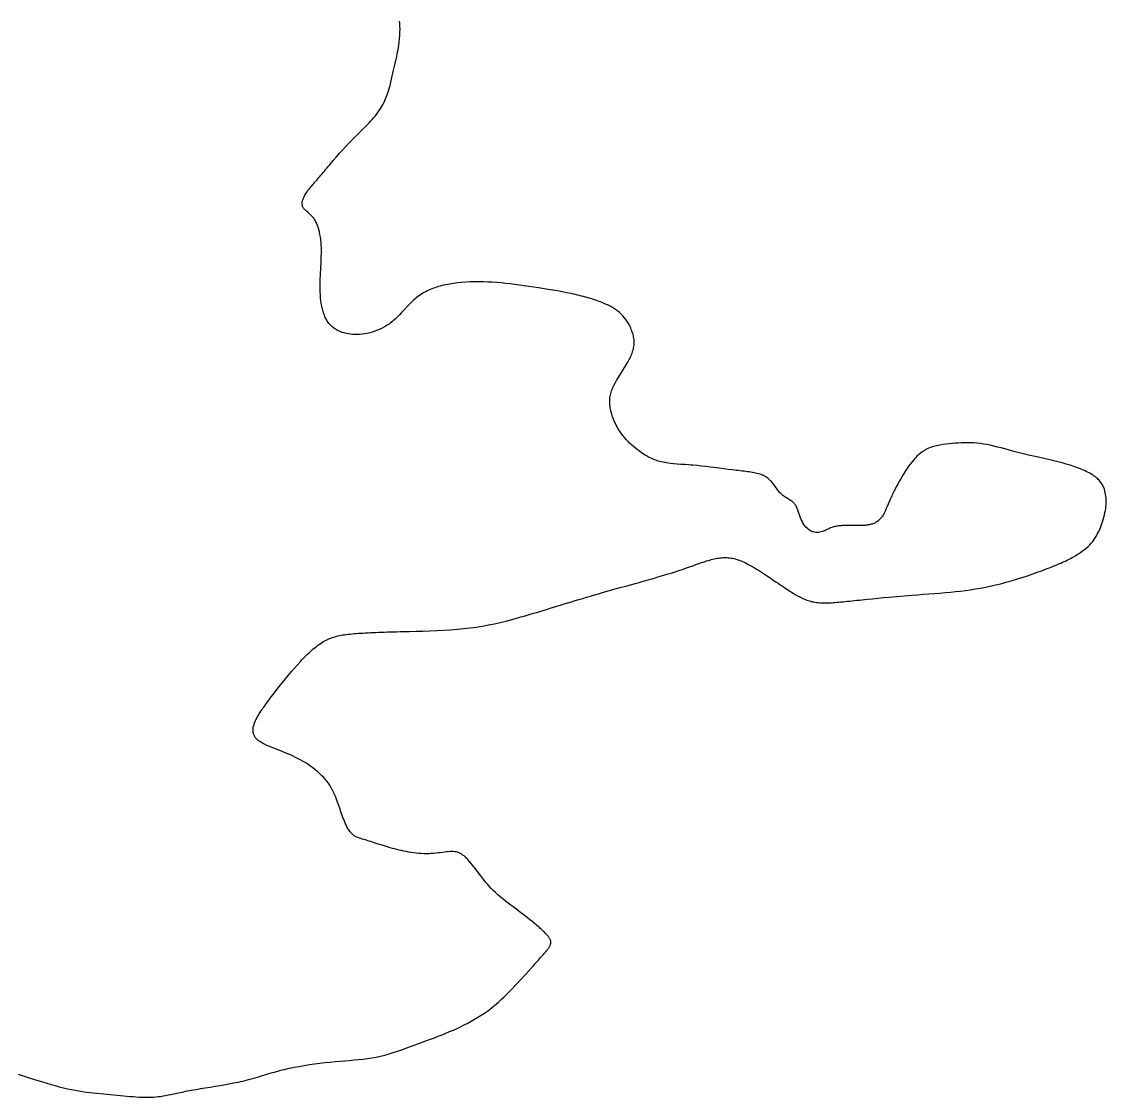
# Model space of a CAD drawing. Header units: millimetres. Extents: x -2658 to 4982, y -923 to 8636.
# Drawn here: x 1313 to 4982, y 217 to 3856 of the extents above; entities that cross this region are included whole.
import ezdxf

# ---------------------------------------------------------------- set-up
doc = ezdxf.new("R2010")
doc.units = ezdxf.units.MM
doc.layers.add('174', color=7, linetype='Continuous')

msp = doc.modelspace()

# ---------------------------------------------------------------- linework, layer by layer
at = {"layer": '174', "elevation": 174}
msp.add_lwpolyline([(1300.9, 296.1), (1328.4, 287.1), (1356.1, 278.1), (1384.2, 269.3), (1398.4, 265), (1412.5, 260.9), (1426.5, 257), (1440.4, 253.3), (1454.2, 249.8), (1467.8, 246.6), (1481.2, 243.7), (1494.2, 241.1), (1507, 238.9), (1519.5, 236.9), (1531.8, 235.2), (1543.9, 233.7), (1555.8, 232.4), (1567.5, 231.2), (1590.7, 229), (1613.7, 226.9), (1636.4, 224.7), (1647.5, 223.6), (1658.5, 222.5), (1669.3, 221.5), (1679.8, 220.5), (1690, 219.7), (1699.8, 218.9), (1709.2, 218.3), (1718.3, 217.8), (1726.9, 217.5), (1735.3, 217.4), (1743.4, 217.5), (1751.4, 217.7), (1759.3, 218.1), (1767.1, 218.8), (1775.1, 219.6), (1783.2, 220.7), (1791.4, 222), (1800, 223.6), (1808.9, 225.3), (1818.2, 227.3), (1823.1, 228.3), (1828.1, 229.4), (1833.2, 230.5), (1838.5, 231.7), (1844, 232.8), (1849.6, 234), (1855.4, 235.2), (1861.5, 236.5), (1867.7, 237.7), (1874.1, 239), (1880.7, 240.3), (1887.6, 241.5), (1894.7, 242.8), (1902.1, 244.1), (1909.7, 245.4), (1917.5, 246.7), (1925.5, 248), (1933.7, 249.3), (1950.5, 252), (1967.6, 254.7), (1985.1, 257.6), (2002.5, 260.6), (2019.9, 263.8), (2036.9, 267.1), (2045.3, 268.9), (2053.5, 270.7), (2061.6, 272.5), (2069.5, 274.5), (2077.2, 276.4), (2084.8, 278.5), (2099.7, 282.6), (2114.2, 286.9), (2142.8, 295.5), (2157.2, 299.8), (2171.7, 304), (2186.6, 308.1), (2194.3, 310), (2202, 312), (2209.9, 313.8), (2218, 315.6), (2226.2, 317.3), (2234.5, 319), (2251.5, 322.2), (2268.8, 325.2), (2286.3, 327.9), (2303.9, 330.4), (2321.5, 332.7), (2339, 334.8), (2356.2, 336.6), (2373.2, 338.3), (2389.8, 339.8), (2405.9, 341.2), (2421.8, 342.5), (2437.4, 343.9), (2452.7, 345.4), (2467.7, 347), (2482.6, 348.9), (2497.4, 351.1), (2512.1, 353.7), (2526.7, 356.8), (2541.2, 360.4), (2555.7, 364.3), (2570.2, 368.7), (2584.5, 373.3), (2598.8, 378.2), (2613, 383.2), (2641.1, 393.6), (2654.9, 398.9), (2668.6, 404), (2682.2, 409.1), (2695.7, 414.1), (2709, 419.1), (2722.1, 424.2), (2735.1, 429.3), (2748, 434.4), (2760.7, 439.7), (2773.3, 445.1), (2785.7, 450.6), (2798, 456.3), (2810.1, 462.3), (2822, 468.4), (2833.7, 474.7), (2845.2, 481.3), (2856.4, 488), (2867.4, 494.9), (2878.1, 502.1), (2888.5, 509.4), (2898.6, 516.9), (2908.4, 524.6), (2917.9, 532.5), (2927.2, 540.7), (2936.3, 549), (2945.3, 557.6), (2954.2, 566.4), (2963.1, 575.4), (2972.1, 584.7), (2981.1, 594.3), (2990.3, 604.1), (2999.6, 614.1), (3018.3, 634.4), (3027.5, 644.5), (3036.5, 654.4), (3045.2, 663.9), (3049.4, 668.6), (3053.4, 673.1), (3057.4, 677.5), (3061.2, 681.8), (3064.9, 685.9), (3068.4, 689.9), (3071.7, 693.6), (3074.9, 697.2), (3077.9, 700.6), (3080.7, 703.8), (3083.3, 706.9), (3085.7, 709.8), (3088, 712.6), (3090.1, 715.2), (3092.1, 717.7), (3093.9, 720.1), (3095.5, 722.4), (3096.9, 724.5), (3098.2, 726.6), (3099.4, 728.6), (3100.4, 730.6), (3101.2, 732.5), (3101.9, 734.3), (3102.4, 736.1), (3102.8, 737.8), (3103, 739.5), (3103.1, 741.3), (3103.1, 743), (3102.9, 744.7), (3102.6, 746.4), (3102.1, 748.1), (3101.5, 749.8), (3100.8, 751.5), (3099.9, 753.3), (3098.8, 755.1), (3097.7, 756.9), (3096.4, 758.8), (3094.9, 760.7), (3093.4, 762.6), (3091.7, 764.6), (3089.8, 766.7), (3087.8, 768.8), (3085.7, 771), (3083.5, 773.2), (3081.1, 775.6), (3078.6, 778), (3075.9, 780.5), (3073.2, 783.1), (3070.3, 785.8), (3067.3, 788.5), (3064.1, 791.4), (3060.9, 794.2), (3054, 800.2), (3046.8, 806.4), (3039.2, 812.8), (3031.2, 819.3), (3022.8, 826), (3014.2, 832.8), (3005.2, 839.6), (2996.1, 846.5), (2986.7, 853.4), (2967.9, 867.3), (2958.5, 874.4), (2949.3, 881.4), (2940.4, 888.5), (2931.7, 895.6), (2923.4, 902.7), (2915.6, 909.8), (2908.2, 916.9), (2901.3, 924.1), (2894.8, 931.2), (2888.5, 938.4), (2882.5, 945.6), (2876.8, 952.8), (2865.7, 967.2), (2854.7, 981.6), (2843.8, 995.9), (2838.3, 1002.7), (2832.9, 1009.4), (2827.6, 1015.6), (2822.3, 1021.5), (2819.6, 1024.3), (2817, 1026.9), (2814.5, 1029.4), (2811.9, 1031.7), (2809.4, 1033.9), (2806.9, 1036), (2804.5, 1037.8), (2802.1, 1039.5), (2799.7, 1041), (2797.3, 1042.4), (2794.9, 1043.6), (2792.5, 1044.6), (2790.2, 1045.6), (2787.8, 1046.4), (2782.9, 1047.6), (2778, 1048.4), (2772.9, 1048.8), (2767.5, 1048.9), (2762, 1048.6), (2756.1, 1048.2), (2749.8, 1047.5), (2743.3, 1046.7), (2736.4, 1045.8), (2729.3, 1044.9), (2721.9, 1044), (2714.2, 1043.1), (2706.4, 1042.4), (2698.3, 1041.8), (2690.1, 1041.4), (2681.8, 1041.3), (2673.3, 1041.4), (2664.8, 1041.8), (2656.2, 1042.5), (2647.6, 1043.3), (2639, 1044.4), (2630.5, 1045.6), (2622, 1047), (2613.7, 1048.5), (2605.5, 1050.2), (2597.5, 1051.9), (2589.7, 1053.7), (2582, 1055.6), (2574.6, 1057.5), (2567.2, 1059.5), (2560, 1061.6), (2546, 1065.8), (2532.3, 1070), (2519, 1074.3), (2506, 1078.5), (2499.7, 1080.5), (2493.6, 1082.5), (2487.6, 1084.4), (2481.7, 1086.2), (2476.1, 1088), (2470.7, 1089.6), (2465.4, 1091.2), (2460.4, 1092.7), (2455.6, 1094.3), (2451, 1095.9), (2446.6, 1097.8), (2442.3, 1100), (2438.2, 1102.4), (2434.3, 1105.3), (2432.4, 1106.9), (2430.5, 1108.6), (2428.6, 1110.5), (2426.8, 1112.5), (2425.1, 1114.7), (2423.3, 1117), (2419.9, 1121.9), (2416.7, 1127.3), (2413.5, 1133), (2410.5, 1139), (2407.7, 1145.2), (2404.9, 1151.5), (2402.3, 1157.9), (2399.8, 1164.3), (2397.5, 1170.6), (2393.1, 1183), (2389, 1195.1), (2384.8, 1207.3), (2380.4, 1219.7), (2378, 1226.1), (2375.5, 1232.5), (2372.8, 1239.1), (2369.9, 1245.8), (2366.7, 1252.5), (2363.2, 1259.3), (2359.4, 1266.2), (2355.2, 1273), (2350.7, 1279.9), (2345.7, 1286.7), (2340.2, 1293.4), (2334.2, 1300.1), (2327.8, 1306.7), (2321, 1313.2), (2313.8, 1319.6), (2306.3, 1325.8), (2298.5, 1331.8), (2290.5, 1337.6), (2282.2, 1343.2), (2273.9, 1348.6), (2265.4, 1353.7), (2256.9, 1358.5), (2248.3, 1363), (2239.7, 1367.4), (2231, 1371.5), (2222.3, 1375.5), (2204.6, 1383), (2186.7, 1390.2), (2168.8, 1397.3), (2159.9, 1400.8), (2151.2, 1404.4), (2142.9, 1408), (2135, 1411.8), (2131.2, 1413.7), (2127.6, 1415.6), (2124.1, 1417.6), (2120.8, 1419.6), (2117.7, 1421.7), (2114.7, 1423.8), (2112, 1425.9), (2109.5, 1428.1), (2107.2, 1430.4), (2105.2, 1432.7), (2103.4, 1435), (2101.7, 1437.4), (2100.3, 1439.9), (2099.2, 1442.4), (2098.2, 1444.9), (2097.3, 1447.5), (2096.7, 1450.1), (2096.2, 1452.8), (2096, 1455.4), (2095.8, 1458.1), (2095.8, 1460.9), (2096, 1463.6), (2096.3, 1466.4), (2096.7, 1469.2), (2097.9, 1474.8), (2099.6, 1480.4), (2101.6, 1486.1), (2104, 1491.9), (2105.4, 1494.9), (2106.9, 1497.9), (2108.5, 1501), (2110.3, 1504.2), (2112.1, 1507.4), (2114.1, 1510.8), (2116.2, 1514.3), (2118.5, 1517.8), (2120.9, 1521.5), (2123.5, 1525.4), (2126.2, 1529.4), (2129.1, 1533.5), (2132.1, 1537.8), (2135.3, 1542.3), (2138.7, 1547), (2142.2, 1551.9), (2145.9, 1557), (2149.8, 1562.2), (2153.8, 1567.6), (2158, 1573.2), (2162.3, 1578.9), (2166.7, 1584.7), (2171.2, 1590.6), (2175.9, 1596.6), (2185.4, 1608.8), (2195.2, 1621.2), (2205.2, 1633.6), (2215.4, 1645.9), (2225.6, 1658), (2235.7, 1669.7), (2245.8, 1681.1), (2255.8, 1692), (2260.8, 1697.3), (2265.8, 1702.4), (2270.7, 1707.4), (2275.6, 1712.3), (2280.5, 1717), (2285.3, 1721.5), (2290.1, 1726), (2294.9, 1730.2), (2299.6, 1734.3), (2304.3, 1738.2), (2309, 1742), (2313.6, 1745.6), (2318.2, 1748.9), (2322.7, 1752.1), (2327.2, 1755.1), (2331.7, 1757.9), (2336.1, 1760.6), (2340.6, 1763), (2345, 1765.3), (2349.5, 1767.4), (2354, 1769.4), (2358.6, 1771.2), (2363.2, 1772.8), (2368, 1774.4), (2372.8, 1775.8), (2377.8, 1777.2), (2382.9, 1778.4), (2388.2, 1779.5), (2393.6, 1780.5), (2399.2, 1781.5), (2405, 1782.4), (2411, 1783.2), (2417.3, 1783.9), (2423.8, 1784.7), (2430.5, 1785.3), (2437.5, 1786), (2444.8, 1786.6), (2452.3, 1787.2), (2460.1, 1787.7), (2468.1, 1788.2), (2476.4, 1788.7), (2484.8, 1789.2), (2493.5, 1789.6), (2502.4, 1790), (2511.6, 1790.4), (2520.9, 1790.8), (2530.5, 1791.1), (2540.2, 1791.4), (2550.2, 1791.7), (2560.3, 1792.1), (2570.6, 1792.3), (2581.1, 1792.6), (2591.8, 1792.9), (2602.7, 1793.2), (2613.7, 1793.4), (2624.9, 1793.7), (2647.6, 1794.3), (2670.6, 1794.9), (2693.9, 1795.7), (2717.3, 1796.6), (2740.6, 1797.8), (2763.7, 1799.2), (2775.2, 1800), (2786.5, 1800.9), (2797.7, 1801.9), (2808.8, 1803), (2819.7, 1804.2), (2830.5, 1805.5), (2841.1, 1806.9), (2851.5, 1808.4), (2861.8, 1810), (2872, 1811.7), (2892.2, 1815.4), (2912.1, 1819.5), (2931.9, 1823.9), (2951.7, 1828.8), (2971.6, 1833.9), (2991.8, 1839.5), (3002, 1842.4), (3012.4, 1845.4), (3022.9, 1848.4), (3033.5, 1851.5), (3044.2, 1854.8), (3055.2, 1858), (3066.2, 1861.4), (3077.4, 1864.8), (3088.8, 1868.3), (3100.3, 1871.8), (3112, 1875.4), (3123.8, 1879), (3135.7, 1882.7), (3147.8, 1886.4), (3160.1, 1890.2), (3172.5, 1893.9), (3185.1, 1897.8), (3197.9, 1901.6), (3210.8, 1905.5), (3223.8, 1909.3), (3237, 1913.2), (3250.4, 1917.1), (3264, 1921), (3277.7, 1925), (3305.3, 1932.8), (3333.1, 1940.5), (3360.8, 1948.2), (3388.2, 1955.8), (3401.6, 1959.6), (3414.9, 1963.3), (3427.9, 1967), (3440.7, 1970.6), (3453.2, 1974.2), (3465.4, 1977.7), (3477.2, 1981.2), (3488.7, 1984.6), (3499.7, 1987.9), (3510.3, 1991.2), (3520.4, 1994.4), (3530.1, 1997.6), (3539.3, 2000.6), (3548.2, 2003.6), (3556.6, 2006.5), (3564.7, 2009.3), (3572.5, 2012), (3579.9, 2014.6), (3587, 2017.1), (3593.8, 2019.6), (3600.4, 2021.9), (3606.7, 2024.1), (3612.8, 2026.2), (3618.7, 2028.3), (3624.4, 2030.2), (3629.9, 2031.9), (3635.3, 2033.6), (3640.5, 2035.2), (3645.7, 2036.6), (3650.7, 2037.9), (3655.7, 2039.1), (3660.7, 2040.1), (3665.5, 2041), (3670.3, 2041.8), (3675.1, 2042.4), (3679.8, 2042.9), (3684.5, 2043.2), (3689.2, 2043.3), (3693.8, 2043.4), (3698.5, 2043.2), (3703.2, 2042.9), (3707.8, 2042.4), (3712.5, 2041.7), (3717.2, 2040.9), (3722, 2039.9), (3726.8, 2038.7), (3731.6, 2037.3), (3736.5, 2035.7), (3741.5, 2033.9), (3746.5, 2032), (3751.6, 2029.8), (3756.7, 2027.5), (3761.9, 2025.1), (3767.1, 2022.5), (3777.6, 2016.9), (3788.1, 2010.9), (3798.5, 2004.7), (3808.8, 1998.3), (3818.8, 1991.8), (3828.6, 1985.4), (3838, 1979.2), (3842.5, 1976.1), (3846.9, 1973.2), (3855.4, 1967.4), (3863.6, 1961.9), (3871.4, 1956.6), (3879.1, 1951.5), (3886.5, 1946.5), (3893.7, 1941.7), (3908, 1932.3), (3922.4, 1923.1), (3929.8, 1918.6), (3937.2, 1914.3), (3944.9, 1910.1), (3952.7, 1906.2), (3960.8, 1902.6), (3969.2, 1899.4), (3973.6, 1897.9), (3978, 1896.6), (3982.5, 1895.4), (3987, 1894.2), (3991.7, 1893.3), (3996.5, 1892.4), (4001.4, 1891.8), (4006.4, 1891.2), (4011.5, 1890.8), (4016.8, 1890.4), (4022.1, 1890.3), (4027.7, 1890.2), (4033.3, 1890.2), (4039.1, 1890.3), (4045, 1890.5), (4051.1, 1890.8), (4057.4, 1891.2), (4063.8, 1891.6), (4070.4, 1892.1), (4077.1, 1892.7), (4084.1, 1893.3), (4091.2, 1894), (4098.5, 1894.7), (4106, 1895.5), (4113.7, 1896.3), (4121.6, 1897.1), (4129.7, 1898), (4138, 1898.8), (4146.5, 1899.7), (4155.1, 1900.6), (4163.8, 1901.5), (4172.7, 1902.5), (4190.9, 1904.3), (4209.4, 1906.2), (4228.3, 1908.1), (4247.4, 1909.9), (4286, 1913.4), (4324.5, 1916.4), (4343.6, 1917.9), (4362.6, 1919.3), (4381.4, 1920.7), (4400, 1922.1), (4418.4, 1923.5), (4436.5, 1925), (4454.3, 1926.7), (4471.8, 1928.4), (4489, 1930.3), (4505.9, 1932.4), (4522.7, 1934.7), (4539.3, 1937.3), (4555.9, 1940.1), (4572.6, 1943.3), (4589.4, 1946.8), (4606.5, 1950.7), (4615.2, 1952.8), (4623.9, 1955), (4632.7, 1957.3), (4641.7, 1959.7), (4650.7, 1962.2), (4659.9, 1964.8), (4678.3, 1970.3), (4696.8, 1976.2), (4715.2, 1982.2), (4733.4, 1988.4), (4742.3, 1991.5), (4751.1, 1994.7), (4759.8, 1997.8), (4768.2, 2001), (4776.5, 2004.1), (4784.6, 2007.2), (4792.5, 2010.2), (4800, 2013.3), (4807.3, 2016.2), (4814.4, 2019.1), (4821.1, 2022), (4827.6, 2024.8), (4833.7, 2027.6), (4839.7, 2030.3), (4845.4, 2032.9), (4850.8, 2035.6), (4856.1, 2038.2), (4861.1, 2040.7), (4865.9, 2043.3), (4870.5, 2045.8), (4874.9, 2048.3), (4879.2, 2050.8), (4883.3, 2053.3), (4887.2, 2055.8), (4891, 2058.3), (4894.7, 2060.8), (4901.6, 2065.8), (4908.2, 2070.8), (4914.3, 2075.9), (4920.1, 2081.2), (4925.6, 2086.6), (4930.8, 2092.2), (4935.6, 2098.1), (4940.2, 2104.2), (4944.5, 2110.6), (4948.5, 2117.3), (4952.4, 2124.4), (4956, 2131.9), (4959.5, 2139.6), (4962.7, 2147.6), (4965.7, 2155.8), (4968.5, 2164), (4971, 2172.2), (4973.3, 2180.3), (4975.3, 2188.2), (4977.1, 2195.8), (4978.5, 2203.1), (4979.7, 2210), (4980.6, 2216.5), (4981.3, 2222.7), (4981.6, 2228.7), (4981.7, 2234.6), (4981.5, 2240.3), (4981.1, 2245.9), (4980.4, 2251.6), (4979.5, 2257.2), (4978.3, 2263), (4976.9, 2268.9), (4975.1, 2274.9), (4972.8, 2280.9), (4971.5, 2283.9), (4970, 2287), (4968.4, 2290), (4966.6, 2293), (4964.6, 2296), (4962.4, 2299), (4960.1, 2302), (4957.5, 2304.9), (4954.7, 2307.9), (4951.7, 2310.8), (4948.4, 2313.6), (4944.9, 2316.5), (4941.1, 2319.3), (4937.1, 2322), (4932.8, 2324.7), (4928.3, 2327.3), (4923.5, 2330), (4918.5, 2332.5), (4913.3, 2335), (4907.9, 2337.5), (4902.4, 2339.9), (4896.6, 2342.3), (4890.7, 2344.7), (4884.6, 2346.9), (4878.4, 2349.2), (4872.1, 2351.4), (4859.1, 2355.6), (4845.7, 2359.7), (4832, 2363.5), (4818.1, 2367.2), (4804.1, 2370.7), (4775.6, 2377.3), (4747.1, 2383.7), (4718.8, 2390.1), (4704.9, 2393.4), (4691.1, 2396.8), (4677.5, 2400.3), (4664.2, 2403.8), (4651.1, 2407.4), (4638.2, 2410.9), (4625.6, 2414.3), (4613.2, 2417.5), (4601, 2420.5), (4589.1, 2423.2), (4577.5, 2425.6), (4566.1, 2427.6), (4555, 2429.1), (4544.1, 2430.3), (4533.3, 2431.1), (4522.7, 2431.5), (4512.2, 2431.7), (4501.8, 2431.7), (4491.4, 2431.4), (4481, 2430.9), (4470.6, 2430.2), (4460.1, 2429.5), (4449.5, 2428.5), (4439, 2427.4), (4428.4, 2426), (4418.1, 2424.2), (4407.8, 2422), (4402.8, 2420.7), (4397.8, 2419.3), (4392.9, 2417.7), (4388.1, 2416), (4383.3, 2414.2), (4378.6, 2412.1), (4374.1, 2410), (4369.6, 2407.6), (4365.2, 2405), (4361, 2402.3), (4356.8, 2399.3), (4352.8, 2396.2), (4348.8, 2393), (4345, 2389.6), (4341.2, 2386), (4337.5, 2382.4), (4333.9, 2378.6), (4330.4, 2374.6), (4323.6, 2366.5), (4317, 2358), (4310.8, 2349.2), (4304.7, 2340.2), (4298.8, 2331), (4293.2, 2321.8), (4287.7, 2312.5), (4282.4, 2303.1), (4277.3, 2293.8), (4272.4, 2284.6), (4267.7, 2275.4), (4263.2, 2266.4), (4259, 2257.5), (4254.9, 2248.8), (4251.2, 2240.3), (4247.6, 2232.1), (4244.2, 2224.1), (4240.9, 2216.4), (4237.7, 2209.1), (4234.5, 2202.2), (4231.3, 2195.7), (4228, 2189.5), (4224.5, 2183.9), (4222.8, 2181.2), (4220.9, 2178.7), (4219, 2176.3), (4217, 2174), (4215, 2171.9), (4212.9, 2169.9), (4210.7, 2168), (4208.4, 2166.2), (4206, 2164.6), (4203.5, 2163), (4201, 2161.6), (4198.3, 2160.3), (4195.5, 2159.1), (4192.6, 2158), (4189.6, 2156.9), (4186.5, 2156), (4183.3, 2155.2), (4179.9, 2154.5), (4176.4, 2153.9), (4172.7, 2153.3), (4168.9, 2152.8), (4165, 2152.4), (4160.9, 2152.1), (4156.7, 2151.9), (4147.8, 2151.6), (4138.7, 2151.5), (4129.3, 2151.5), (4110.6, 2151.6), (4101.5, 2151.6), (4092.7, 2151.5), (4088.6, 2151.4), (4084.6, 2151.2), (4080.7, 2150.9), (4077, 2150.5), (4073.6, 2150.1), (4070.3, 2149.6), (4067.2, 2149), (4064.3, 2148.4), (4061.5, 2147.7), (4058.8, 2147), (4053.9, 2145.4), (4049.4, 2143.6), (4045.2, 2141.8), (4037.4, 2138), (4033.5, 2136.1), (4029.6, 2134.4), (4025.5, 2132.8), (4021.3, 2131.4), (4017, 2130.2), (4012.6, 2129.3), (4008.2, 2128.7), (4003.7, 2128.4), (3999.2, 2128.5), (3994.7, 2129.1), (3990.3, 2130.1), (3988.1, 2130.8), (3985.9, 2131.6), (3983.7, 2132.5), (3981.6, 2133.6), (3977.4, 2136.2), (3973.3, 2139.2), (3969.4, 2142.6), (3965.6, 2146.6), (3962, 2150.9), (3958.6, 2155.7), (3955.5, 2160.8), (3952.6, 2166.3), (3950, 2172.2), (3947.6, 2178.3), (3945.4, 2184.6), (3941.1, 2197.4), (3938.8, 2203.6), (3936.4, 2209.6), (3933.8, 2215.2), (3932.4, 2217.9), (3930.9, 2220.5), (3929.3, 2222.9), (3927.6, 2225.1), (3925.7, 2227.3), (3923.8, 2229.2), (3921.8, 2231.1), (3919.7, 2232.8), (3915.2, 2236.1), (3910.5, 2239.1), (3905.5, 2242), (3900.5, 2245), (3895.4, 2248.2), (3890.3, 2251.8), (3887.8, 2253.7), (3885.3, 2255.8), (3882.8, 2258), (3880.4, 2260.4), (3878, 2263), (3875.7, 2265.7), (3871.1, 2271.6), (3866.5, 2277.8), (3861.7, 2284.2), (3856.8, 2290.7), (3851.6, 2297.1), (3848.9, 2300.3), (3846, 2303.3), (3843.1, 2306.2), (3840, 2309.1), (3836.7, 2311.8), (3833.3, 2314.3), (3829.8, 2316.6), (3826.1, 2318.8), (3822.2, 2320.8), (3818.1, 2322.6), (3813.9, 2324.2), (3809.5, 2325.7), (3804.9, 2327.1), (3800.1, 2328.3), (3795.2, 2329.4), (3790.2, 2330.5), (3784.9, 2331.4), (3779.5, 2332.3), (3774, 2333.1), (3768.2, 2333.9), (3762.4, 2334.6), (3756.3, 2335.3), (3750.2, 2336), (3743.8, 2336.8), (3737.3, 2337.5), (3730.7, 2338.2), (3723.9, 2339), (3717, 2339.9), (3702.7, 2341.7), (3688.1, 2343.6), (3673.2, 2345.6), (3642.9, 2349.6), (3627.7, 2351.4), (3612.7, 2353.2), (3597.9, 2354.7), (3583.6, 2356.1), (3576.5, 2356.6), (3569.6, 2357.1), (3556.2, 2358), (3543.1, 2358.8), (3530.4, 2359.7), (3518.1, 2360.7), (3506.1, 2361.9), (3494.4, 2363.6), (3488.6, 2364.6), (3482.9, 2365.7), (3477.2, 2366.9), (3471.6, 2368.4), (3466.1, 2370), (3460.5, 2371.8), (3455.1, 2373.8), (3449.6, 2375.9), (3444.2, 2378.3), (3438.9, 2380.8), (3433.6, 2383.4), (3428.4, 2386.2), (3423.3, 2389.2), (3418.3, 2392.2), (3413.3, 2395.4), (3408.4, 2398.6), (3399, 2405.4), (3389.9, 2412.5), (3381.3, 2419.8), (3377.2, 2423.4), (3373.2, 2427.1), (3369.4, 2430.8), (3365.7, 2434.6), (3362.1, 2438.3), (3358.7, 2442), (3352.2, 2449.4), (3346.2, 2456.8), (3340.7, 2464.3), (3335.6, 2471.9), (3330.9, 2479.5), (3326.5, 2487.3), (3322.5, 2495.2), (3318.7, 2503.2), (3315.2, 2511.4), (3312, 2519.7), (3309.1, 2528.2), (3306.7, 2536.8), (3304.7, 2545.5), (3303.9, 2549.9), (3303.2, 2554.3), (3302.7, 2558.7), (3302.3, 2563.1), (3302.1, 2567.5), (3302, 2572), (3302.2, 2576.4), (3302.5, 2580.9), (3303, 2585.3), (3303.7, 2589.7), (3304.6, 2594.2), (3305.7, 2598.6), (3307, 2603.1), (3308.5, 2607.5), (3310.2, 2611.9), (3312, 2616.3), (3313.9, 2620.7), (3316, 2625.1), (3320.5, 2633.9), (3325.4, 2642.7), (3330.6, 2651.5), (3341.5, 2669.1), (3352.6, 2686.7), (3358, 2695.4), (3363.1, 2704.2), (3367.9, 2713), (3372.3, 2721.9), (3374.3, 2726.3), (3376.2, 2730.7), (3377.9, 2735.1), (3379.4, 2739.6), (3380.8, 2744), (3382, 2748.5), (3383, 2753), (3383.7, 2757.4), (3384.3, 2761.9), (3384.6, 2766.4), (3384.7, 2770.9), (3384.6, 2775.4), (3384.3, 2779.9), (3383.7, 2784.4), (3383, 2788.9), (3382.1, 2793.3), (3381, 2797.7), (3379.8, 2802.1), (3378.4, 2806.4), (3376.9, 2810.7), (3375.2, 2814.9), (3373.5, 2819), (3369.6, 2827.1), (3365.4, 2834.8), (3360.8, 2842.2), (3356.1, 2849.1), (3351.2, 2855.6), (3346, 2861.6), (3340.5, 2867.4), (3334.7, 2872.7), (3328.6, 2877.8), (3322, 2882.6), (3318.5, 2885), (3314.9, 2887.3), (3311.2, 2889.5), (3307.4, 2891.7), (3303.4, 2893.8), (3299.3, 2896), (3295, 2898.1), (3290.6, 2900.1), (3286.1, 2902.2), (3281.4, 2904.2), (3276.5, 2906.2), (3271.5, 2908.1), (3266.4, 2910.1), (3261.1, 2912), (3255.6, 2913.9), (3250.1, 2915.8), (3244.3, 2917.6), (3238.5, 2919.4), (3232.4, 2921.2), (3226.3, 2923), (3220, 2924.7), (3213.5, 2926.4), (3206.9, 2928.1), (3200.2, 2929.8), (3193.3, 2931.5), (3186.3, 2933.1), (3179.1, 2934.7), (3171.8, 2936.3), (3156.9, 2939.4), (3141.5, 2942.3), (3125.8, 2945.3), (3109.9, 2948.1), (3093.8, 2950.8), (3061.3, 2956), (3045, 2958.4), (3028.9, 2960.8), (3013, 2963.1), (2997.2, 2965.3), (2981.6, 2967.3), (2966.1, 2969.2), (2950.7, 2970.9), (2935.4, 2972.4), (2920.1, 2973.6), (2905, 2974.7), (2889.8, 2975.5), (2874.7, 2976), (2859.7, 2976.3), (2844.7, 2976.2), (2829.9, 2975.8), (2815.3, 2975.1), (2801, 2974), (2786.9, 2972.7), (2780, 2971.8), (2773.2, 2970.9), (2766.5, 2969.9), (2759.8, 2968.8), (2753.4, 2967.6), (2747, 2966.3), (2740.7, 2964.9), (2734.6, 2963.4), (2728.6, 2961.8), (2722.7, 2960.1), (2716.9, 2958.3), (2711.3, 2956.4), (2705.7, 2954.4), (2700.3, 2952.3), (2695, 2950.1), (2689.8, 2947.7), (2684.7, 2945.3), (2679.8, 2942.8), (2674.9, 2940.1), (2670.1, 2937.4), (2665.5, 2934.5), (2660.9, 2931.6), (2656.5, 2928.5), (2652.1, 2925.3), (2647.8, 2922), (2643.7, 2918.5), (2639.6, 2915), (2635.6, 2911.4), (2627.8, 2903.8), (2620.3, 2896), (2605.7, 2880.1), (2598.4, 2872.1), (2591.1, 2864.3), (2583.7, 2856.8), (2576.1, 2849.6), (2572.2, 2846.1), (2568.2, 2842.8), (2564.2, 2839.6), (2560.1, 2836.5), (2555.9, 2833.6), (2551.7, 2830.8), (2547.4, 2828.1), (2543.1, 2825.6), (2534.4, 2820.8), (2525.6, 2816.6), (2516.7, 2812.8), (2507.8, 2809.4), (2499, 2806.5), (2490.3, 2804.1), (2481.7, 2802), (2473.3, 2800.4), (2465.1, 2799.2), (2457, 2798.4), (2449.1, 2798), (2441.3, 2797.9), (2433.7, 2798.3), (2426.2, 2799), (2418.8, 2800), (2411.5, 2801.5), (2404.4, 2803.3), (2397.4, 2805.4), (2390.5, 2808), (2383.9, 2810.9), (2380.6, 2812.6), (2377.5, 2814.3), (2374.4, 2816.2), (2371.3, 2818.2), (2368.4, 2820.3), (2365.5, 2822.5), (2362.7, 2824.9), (2360, 2827.4), (2357.4, 2830), (2354.9, 2832.7), (2352.4, 2835.6), (2350.1, 2838.6), (2347.9, 2841.8), (2345.8, 2845.1), (2343.8, 2848.5), (2341.9, 2852.1), (2340.2, 2855.8), (2338.5, 2859.6), (2336.9, 2863.5), (2335.4, 2867.5), (2334, 2871.6), (2332.7, 2875.8), (2330.4, 2884.5), (2328.4, 2893.5), (2326.7, 2902.8), (2325.4, 2912.3), (2324.3, 2921.9), (2323.5, 2931.8), (2323, 2941.7), (2322.7, 2951.8), (2322.6, 2961.9), (2322.7, 2972.1), (2322.9, 2982.3), (2323.7, 3002.7), (2324.7, 3023), (2325.8, 3042.8), (2326.2, 3052.6), (2326.6, 3062.3), (2326.8, 3072), (2326.9, 3081.5), (2326.8, 3091), (2326.4, 3100.3), (2325.8, 3109.6), (2324.9, 3118.8), (2323.7, 3127.9), (2322.2, 3136.7), (2320.3, 3145.4), (2318.2, 3153.7), (2315.8, 3161.7), (2314.4, 3165.5), (2313, 3169.2), (2311.5, 3172.8), (2309.9, 3176.3), (2308.3, 3179.6), (2306.6, 3182.8), (2304.8, 3185.9), (2302.9, 3188.8), (2301, 3191.5), (2298.9, 3194.1), (2296.9, 3196.5), (2294.7, 3198.8), (2290.4, 3203.1), (2286.1, 3207), (2281.9, 3210.6), (2277.8, 3213.9), (2274, 3217.2), (2270.6, 3220.5), (2269.1, 3222.2), (2267.7, 3223.9), (2266.4, 3225.6), (2265.3, 3227.4), (2264.3, 3229.3), (2263.6, 3231.3), (2262.9, 3233.2), (2262.5, 3235.3), (2262.2, 3237.4), (2262, 3239.6), (2262, 3241.8), (2262.1, 3244.1), (2262.4, 3246.4), (2262.9, 3248.8), (2263.4, 3251.2), (2264.1, 3253.7), (2265, 3256.2), (2266, 3258.8), (2267.1, 3261.4), (2268.3, 3264.1), (2269.7, 3266.8), (2271.2, 3269.5), (2274.6, 3275), (2278.4, 3280.7), (2280.5, 3283.6), (2282.7, 3286.6), (2285.1, 3289.7), (2287.5, 3292.8), (2290.1, 3295.9), (2292.7, 3299.2), (2295.5, 3302.5), (2298.4, 3305.9), (2301.4, 3309.5), (2304.5, 3313.1), (2307.7, 3316.8), (2311.1, 3320.6), (2314.5, 3324.6), (2318, 3328.7), (2321.6, 3332.9), (2325.4, 3337.2), (2329.2, 3341.7), (2333.1, 3346.3), (2337.1, 3351.1), (2341.2, 3356), (2345.5, 3361), (2349.8, 3366.1), (2354.2, 3371.4), (2358.7, 3376.7), (2367.9, 3387.6), (2377.6, 3398.7), (2387.6, 3410.1), (2397.9, 3421.7), (2408.6, 3433.3), (2419.6, 3444.9), (2431, 3456.5), (2442.5, 3468.1), (2465.7, 3491.1), (2477, 3502.6), (2488, 3514.1), (2493.3, 3519.8), (2498.5, 3525.6), (2503.5, 3531.4), (2508.3, 3537.2), (2513, 3542.9), (2517.4, 3548.7), (2521.6, 3554.6), (2525.5, 3560.4), (2529.2, 3566.2), (2532.6, 3572.1), (2535.8, 3577.9), (2538.8, 3583.8), (2541.6, 3589.6), (2544.1, 3595.5), (2546.5, 3601.3), (2548.8, 3607.1), (2550.8, 3612.8), (2552.7, 3618.6), (2554.5, 3624.3), (2556.2, 3629.9), (2559.2, 3641), (2561.9, 3651.9), (2564.4, 3662.5), (2566.8, 3672.7), (2569.1, 3682.6), (2571.3, 3692.2), (2573.6, 3701.6), (2575.7, 3710.9), (2579.8, 3729.3), (2581.8, 3738.6), (2583.7, 3748.1), (2585.4, 3757.8), (2587.2, 3767.7), (2588.7, 3778), (2590.2, 3788.5), (2591.3, 3799.1), (2592.2, 3809.9), (2592.8, 3820.7), (2592.9, 3831.5), (2592.6, 3842.2), (2592.3, 3847.5), (2591.8, 3852.8), (2591.2, 3858)], dxfattribs=at)

doc.saveas('drawing.dxf')
